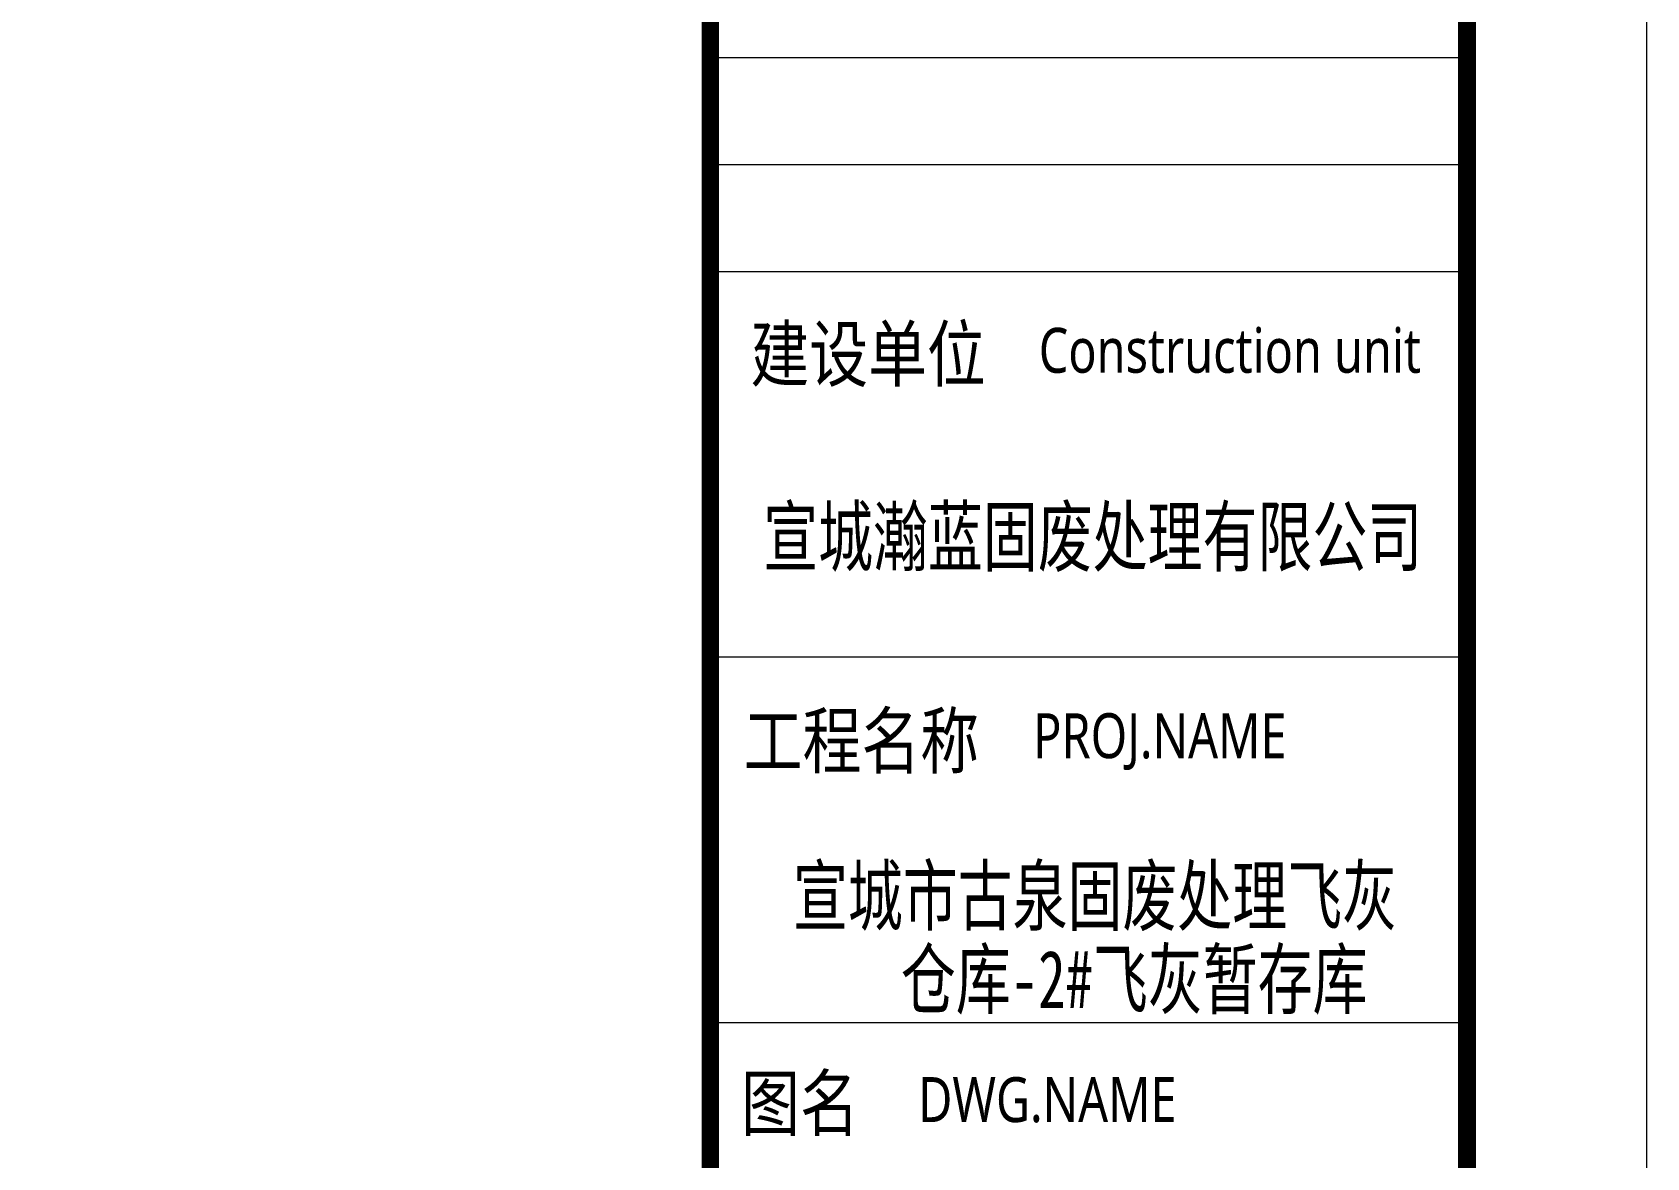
# Model space of a CAD drawing. Header units: inches. Extents: x -3733042 to -3450527, y 579159 to 997713.
# Drawn here: x -3464000 to -3450527, y 615595 to 624994 of the extents above; entities that cross this region are included whole.
import ezdxf
from ezdxf.enums import TextEntityAlignment as Align

# ---------------------------------------------------------------- set-up
doc = ezdxf.new("R2010")
doc.units = ezdxf.units.IN
doc.header["$LTSCALE"] = 1000
doc.header["$MEASUREMENT"] = 0
doc.layers.get('0').update_dxf_attribs({"lineweight": 18})
for name, color, linetype, lineweight in [('0-TK', 4, 'Continuous', 18), ('PUB_TITLE', 153, 'Continuous', 18), ('图签文字', 4, 'Continuous', 18)]:
    doc.layers.add(name, color=color, linetype=linetype, lineweight=lineweight)
doc.styles.add('-黑体', font='', dxfattribs={"width": 0.7})
doc.styles.add('建筑图签-黑', font='', dxfattribs={"width": 0.7})
doc.styles.get('-黑体').set_extended_font_data('微软雅黑')
doc.styles.get('建筑图签-黑').set_extended_font_data('黑体')

msp = doc.modelspace()

# ---------------------------------------------------------------- linework, layer by layer
at = {"layer": '0-TK'}
for p, q in [((-3458341, 624783.6), (-3452026.8, 624783.6)), ((-3458341, 623889.5), (-3452026.8, 623889.5)), ((-3458341, 622995.4), (-3452026.8, 622995.4)), ((-3458341, 619776.7), (-3452026.8, 619776.7)), ((-3458341, 616723.5), (-3452026.8, 616723.5))]:
    msp.add_line(p, q, dxfattribs=at)
msp.add_lwpolyline([(-3458341, 594512.6, 144, 144, 0), (-3458341, 654512.6, 144, 144, 0)], format="xyseb", dxfattribs=at)
at = {"layer": 'PUB_TITLE'}
msp.add_lwpolyline([(-3561976.8, 593012.6), (-3450526.8, 593012.6), (-3450526.8, 656012.6), (-3561976.8, 656012.6)], close=True, dxfattribs=at)
msp.add_lwpolyline([(-3558226.8, 594512.6, 150, 150, 0), (-3452026.8, 594512.6, 150, 150, 0), (-3452026.8, 654512.6, 150, 150, 0), (-3558226.8, 654512.6, 150, 150, 0)], format="xyseb", close=True, dxfattribs=at)

# ---------------------------------------------------------------- texts
at = {"style": '-黑体', "width": 0.8}
for s, height, p in [('建设单位', 450, (-3458006.7, 622306.9)), ('工程名称', 450, (-3458062.3, 619077.1)), ('PROJ.NAME', 375, (-3455646.9, 619119.1)), ('图名', 450, (-3458083.7, 616050.8)), ('DWG.NAME', 375, (-3456606.1, 616080.4))]:
    msp.add_text(s, height=height, dxfattribs=at).set_placement(p, align=Align.MIDDLE_LEFT)
at = {"insert": (-3455600.7, 622335.2), "char_height": 375, "width": 4915.503, "attachment_point": 4, "style": '-黑体'}
msp.add_mtext('{\\W0.8;Construction unit  }', dxfattribs=at)
at = {"layer": '图签文字', "color": 1, "style": '建筑图签-黑', "width": 0.7}
for s, p in [('宣城瀚蓝固废处理有限公司', (-3455150.1, 620542.3)), ('宣城市古泉固废处理飞灰', (-3455131.2, 617543))]:
    msp.add_text(s, height=480, dxfattribs=at).set_placement(p, align=Align.CENTER)
at = {"layer": '图签文字', "color": 1, "insert": (-3454803.6, 616790), "char_height": 480, "width": 6132.944, "attachment_point": 8, "style": '建筑图签-黑'}
msp.add_mtext('仓库-2#飞灰暂存库   ', dxfattribs=at)

doc.saveas('drawing.dxf')
